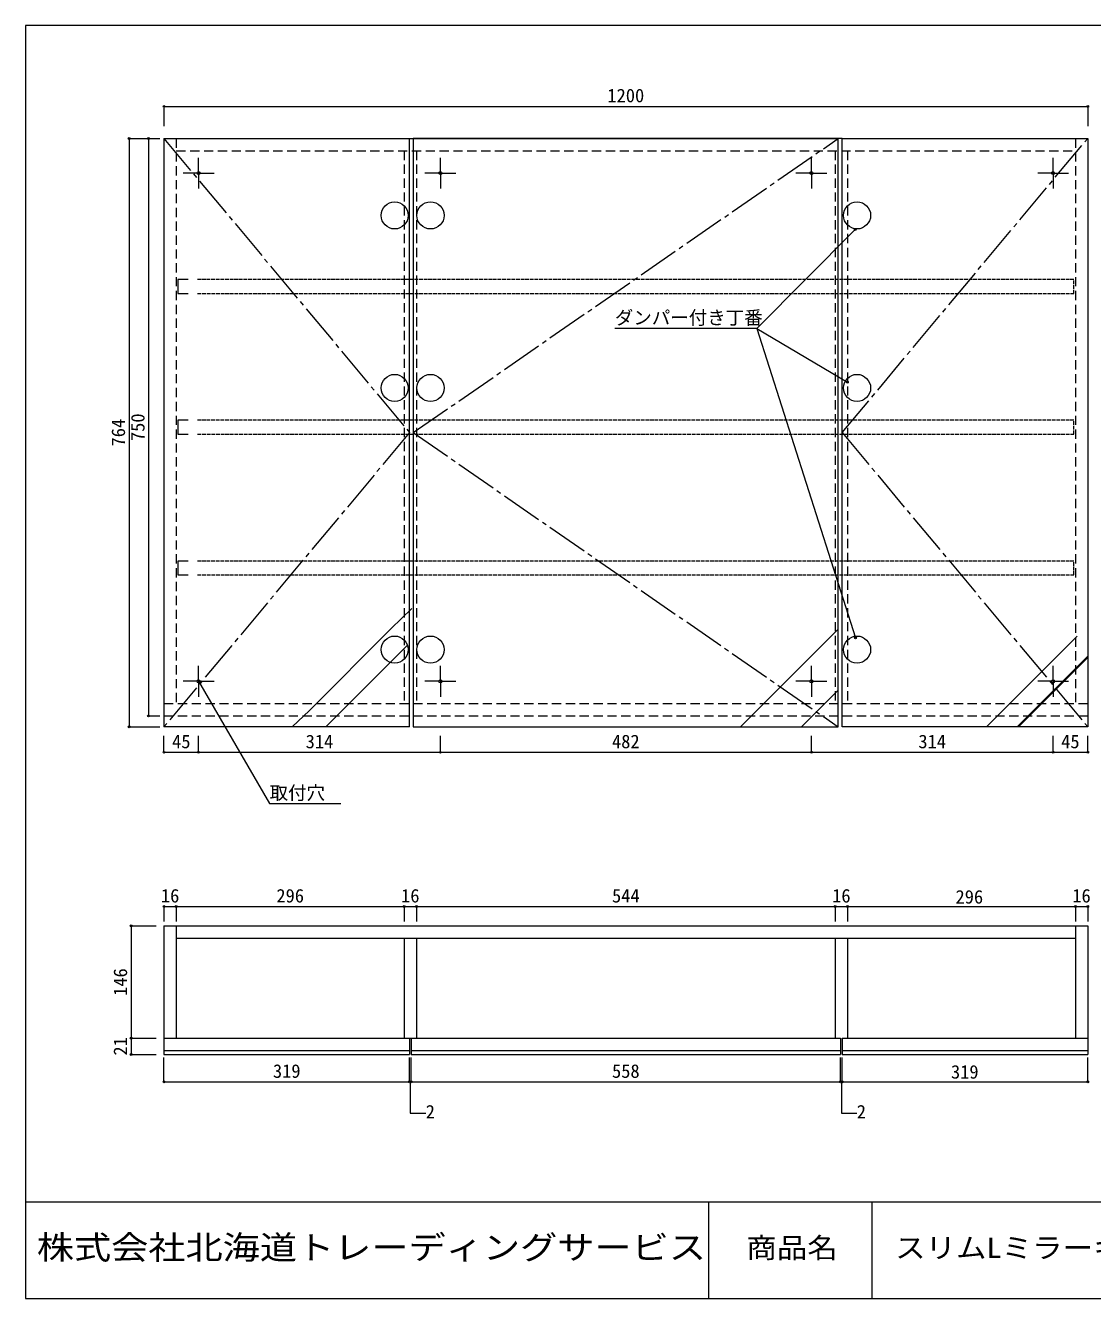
# Model space of a CAD drawing. Units: millimetres at full size, sheet at 1:6. Extents: x -1249 to 1249, y -827 to 827.
# Drawn here: x -1249 to 137, y -827 to 827 of the extents above; entities that cross this region are included whole.
import ezdxf
from ezdxf.enums import TextEntityAlignment as Align

# ---------------------------------------------------------------- set-up
doc = ezdxf.new("R2010")
doc.units = ezdxf.units.MM
doc.header["$LTSCALE"] = 6
doc.header["$PDMODE"] = 32
doc.header["$PDSIZE"] = 2.4
for name, pattern in [('CHAIN2', [12, 9, -1, 1, -1]), ('DASHED2', [3, 2, -1]), ('USER1', [1, 0.8, -0.2])]:
    doc.linetypes.add(name, pattern=pattern)
doc.layers.add('0-0_0', color=7, linetype='Continuous', lineweight=15)
doc.styles.add('ＭＳ ゴシック', font='')
doc.styles.get('ＭＳ ゴシック').set_extended_font_data('MS Gothic')

# ---------------------------------------------------------------- blocks, each defined once
blk = doc.blocks.new('ダンパー付き')
at = {"layer": '0-0_0'}
for q in [(80.37, 192.797), (-232.017, 64.312), (70.113, -5.443), (80.702, -337.416)]:
    blk.add_line((-47.375, 64.312), q, dxfattribs=at)
for p in [(80.37, 192.797), (70.113, -5.443), (80.702, -337.416)]:
    blk.add_point(p, dxfattribs=at)
at = {"layer": '0-0_0', "style": 'ＭＳ ゴシック'}
blk.add_text('ダンパー付き丁番', height=17.6, dxfattribs=at).set_placement((-232.017, 64.312), align=Align.BOTTOM_LEFT)

msp = doc.modelspace()

# ---------------------------------------------------------------- linework, layer by layer
at = {"layer": '0-0_0'}
for p, q in [((-1069.401, 721.45), (130.599, 721.45)), ((-1069.401, 721.45), (-1069.401, 695.687)), ((130.599, 721.45), (130.599, 695.687)), ((-1114.709, 679.733), (-1114.709, -84.267)), ((-1114.709, 679.733), (-1074.808, 679.733)), ((-1089.426, 679.733), (-1089.426, -70.267)), ((-1089.426, 679.733), (-1074.808, 679.733)), ((-1069.401, 679.733), (-1069.401, -84.267)), ((-1069.401, 679.733), (-750.401, 679.733)), ((-750.401, -84.267), (-750.401, 679.733)), ((-750.401, 679.733), (-745.568, 679.733)), ((-745.568, 679.733), (-193.597, 679.733)), ((-188.401, 679.733), (-193.597, 679.733)), ((-188.401, -84.267), (-188.401, 679.733)), ((-188.401, 679.733), (130.599, 679.733)), ((130.599, 679.733), (130.599, -84.267)), ((-1024.401, 634.733), (-1024.401, 654.733)), ((-710.401, 634.733), (-710.401, 654.733)), ((-228.401, 634.733), (-228.401, 654.733)), ((85.599, 634.733), (85.599, 654.733)), ((-1024.401, 634.733), (-1044.401, 634.733)), ((-1024.401, 634.733), (-1004.401, 634.733)), ((-1024.401, 634.733), (-1024.401, 614.733)), ((-710.401, 634.733), (-730.401, 634.733)), ((-710.401, 634.733), (-690.401, 634.733)), ((-710.401, 634.733), (-710.401, 614.733)), ((-228.401, 634.733), (-248.401, 634.733)), ((-228.401, 634.733), (-208.401, 634.733)), ((-228.401, 634.733), (-228.401, 614.733)), ((85.599, 634.733), (65.599, 634.733)), ((85.599, 634.733), (105.599, 634.733)), ((85.599, 634.733), (85.599, 614.733)), ((-320.583, -84.366), (-193.597, 42.62)), ((-0.753, -84.366), (116.773, 33.16)), ((-859.091, -84.366), (-752.845, 22.244)), ((38.907, -84.366), (130.599, 7.326)), ((40.727, -84.366), (130.599, 5.506)), ((-1024.401, -25.267), (-1024.401, -5.267)), ((-710.401, -25.267), (-710.401, -5.267)), ((-228.401, -25.267), (-228.401, -5.267)), ((85.599, -25.267), (85.599, -5.267)), ((-1024.401, -25.267), (-1044.401, -25.267)), ((-1024.401, -25.267), (-1004.401, -25.267)), ((-1024.401, -25.267), (-1024.401, -45.267)), ((-1024.401, -25.267), (-932.251, -184.148)), ((-710.401, -25.267), (-730.401, -25.267)), ((-710.401, -25.267), (-690.401, -25.267)), ((-710.401, -25.267), (-710.401, -45.267)), ((-228.401, -25.267), (-248.401, -25.267)), ((-228.401, -25.267), (-208.401, -25.267)), ((-228.401, -25.267), (-228.401, -45.267)), ((85.599, -25.267), (65.599, -25.267)), ((85.599, -25.267), (105.599, -25.267)), ((85.599, -25.267), (85.599, -45.267)), ((-241.262, -84.366), (-193.597, -36.701)), ((-880.341, -63.189), (-902.911, -84.366)), ((-1089.426, -70.267), (-1074.808, -70.267)), ((-1114.709, -84.267), (-1074.808, -84.267)), ((-750.401, -84.267), (-1069.401, -84.267)), ((-1069.401, -117.454), (-1069.401, -96.142)), ((-1024.401, -117.454), (-1024.401, -96.142)), ((-710.401, -117.454), (-710.401, -96.142)), ((-228.401, -117.454), (-228.401, -96.142)), ((130.599, -84.267), (-188.401, -84.267)), ((85.599, -117.454), (85.599, -96.142)), ((130.599, -117.454), (130.599, -96.142)), ((-1069.401, -117.454), (-1024.401, -117.454)), ((-1024.401, -117.454), (-710.401, -117.454)), ((-710.401, -117.454), (-228.401, -117.454)), ((-228.401, -117.454), (85.599, -117.454)), ((85.599, -117.454), (130.599, -117.454)), ((-932.251, -184.148), (-839.599, -184.148)), ((-1069.401, -317.788), (-1053.401, -317.788)), ((-1069.401, -317.788), (-1069.401, -337.082)), ((-1053.401, -317.788), (-1053.401, -337.082)), ((-1053.401, -317.788), (-757.401, -317.788)), ((-757.401, -317.788), (-757.401, -337.082)), ((-757.401, -317.788), (-741.401, -317.788)), ((-741.401, -317.788), (-741.401, -337.082)), ((-741.401, -317.788), (-197.401, -317.788)), ((-197.401, -317.788), (-197.401, -337.082)), ((-197.401, -317.788), (-181.401, -317.788)), ((-181.401, -317.788), (-181.401, -337.082)), ((-181.401, -317.788), (68.599, -317.788)), ((68.599, -317.788), (114.599, -317.788)), ((114.599, -317.788), (114.599, -337.082)), ((114.599, -317.788), (130.599, -317.788)), ((130.599, -317.788), (130.599, -337.082)), ((-1112.035, -342.82), (-1112.035, -488.82)), ((-1112.035, -342.82), (-1079.475, -342.82)), ((-1069.401, -342.82), (-1069.401, -509.82)), ((-1069.401, -342.82), (130.599, -342.82)), ((-1053.401, -342.82), (-1053.401, -488.82)), ((114.599, -342.82), (114.599, -488.82)), ((130.599, -342.82), (130.599, -509.82)), ((-1053.401, -358.82), (68.599, -358.82)), ((-757.401, -358.82), (-757.401, -488.82)), ((-741.401, -358.82), (-741.401, -488.82)), ((-197.401, -358.82), (-197.401, -488.82)), ((-181.401, -358.82), (-181.401, -488.82)), ((68.599, -358.82), (114.599, -358.82)), ((-1112.035, -488.82), (-1079.475, -488.82)), ((-1112.035, -488.82), (-1112.035, -509.82)), ((-1069.401, -488.82), (-796.401, -488.82)), ((-796.401, -488.82), (-750.401, -488.82)), ((-757.401, -488.82), (-741.401, -488.82)), ((-750.401, -488.82), (-750.401, -509.82)), ((-748.401, -488.82), (-748.401, -509.82)), ((-748.401, -488.82), (-398.401, -488.82)), ((-398.401, -488.82), (-190.401, -488.82)), ((-190.401, -488.82), (-190.401, -509.82)), ((-188.401, -488.82), (84.599, -488.82)), ((84.599, -488.82), (130.599, -488.82)), ((-1112.035, -509.82), (-1079.475, -509.82)), ((-1069.401, -504.82), (-796.401, -504.82)), ((-1069.401, -509.82), (-796.401, -509.82)), ((-796.401, -504.82), (-750.401, -504.82)), ((-796.401, -509.82), (-750.401, -509.82)), ((-748.401, -504.82), (-398.401, -504.82)), ((-748.401, -509.82), (-398.401, -509.82)), ((-398.401, -504.82), (-190.401, -504.82)), ((-398.401, -509.82), (-190.401, -509.82)), ((-188.401, -504.82), (84.599, -504.82)), ((84.599, -504.82), (130.599, -504.82)), ((84.599, -509.82), (130.599, -509.82)), ((-1069.401, -545.498), (-1069.401, -513.85)), ((-750.401, -545.498), (-750.401, -513.85)), ((-748.401, -545.498), (-748.401, -513.85)), ((-190.401, -545.498), (-190.401, -513.85)), ((-188.401, -545.498), (-188.401, -513.85)), ((130.599, -545.498), (130.599, -513.85)), ((-1069.401, -545.498), (-750.401, -545.498)), ((-750.401, -545.498), (-748.401, -545.498)), ((-749.401, -545.498), (-749.401, -586.299)), ((-748.401, -545.498), (-190.401, -545.498)), ((-190.401, -545.498), (-188.401, -545.498)), ((-189.401, -545.498), (-189.401, -586.299)), ((-188.401, -545.498), (84.599, -545.498)), ((84.599, -545.498), (130.599, -545.498)), ((-749.401, -586.299), (-729.401, -586.299)), ((-189.401, -586.299), (-169.401, -586.299)), ((-149.768, -701.329), (-149.768, -826.86))]:
    msp.add_line(p, q, dxfattribs=at)
at = {"layer": '0-0_0', "linetype": 'DASHED2'}
for p, q in [((-1053.401, 679.733), (-1053.401, -54.267)), ((114.599, 679.733), (114.599, -54.267)), ((-1053.401, 663.733), (114.599, 663.733)), ((-757.401, 663.733), (-757.401, -54.267)), ((-741.401, 663.733), (-741.401, -54.267)), ((-197.401, 663.733), (-197.401, -54.267)), ((-181.401, 663.733), (-181.401, -54.267)), ((-1069.401, -54.267), (130.599, -54.267)), ((-1069.401, -70.267), (130.599, -70.267))]:
    msp.add_line(p, q, dxfattribs=at)
at = {"layer": '0-0_0', "linetype": 'CHAIN2'}
for p, q in [((-745.568, 297.733), (-193.597, 679.733)), ((-188.401, 297.733), (130.599, 679.733)), ((-745.568, 297.733), (-193.597, -84.366)), ((-188.401, 297.733), (130.599, -84.267))]:
    msp.add_line(p, q, dxfattribs=at)
at = {"layer": '0-0_0', "lineweight": 18}
for p, q in [((-1249.379, -701.329), (1248.863, -701.329)), ((-361.932, -701.329), (-361.932, -826.86))]:
    msp.add_line(p, q, dxfattribs=at)
msp.add_lwpolyline([(-1249.379, -826.86), (1248.863, -826.86), (1248.863, 826.506), (-1249.379, 826.506)], close=True, dxfattribs=at)
at = {"layer": '0-0_0', "linetype": 'CHAIN2'}
msp.add_lwpolyline([(-1069.401, 679.733), (-750.401, 297.733), (-1069.401, -84.267)], dxfattribs=at)
at = {"layer": '0-0_0'}
msp.add_lwpolyline([(-745.568, -84.366), (-193.597, -84.366), (-193.597, 679.733), (-745.568, 679.733)], close=True, dxfattribs=at)
for points in [[(-1038.109, 496.713), (-1051.572, 496.713), (-1051.572, 478.52), (-1038.109, 478.52)], [(-1038.109, 313.693), (-1051.572, 313.693), (-1051.572, 295.864), (-1038.109, 295.864)], [(-1038.109, 130.673), (-1051.572, 130.673), (-1051.572, 112.844), (-1038.109, 112.844)], [(-880.341, -63.189), (-774.095, 43.421), (-747.387, 69.283)], [(-188.401, -488.82), (-188.401, -509.82), (84.599, -509.82)]]:
    msp.add_lwpolyline(points, dxfattribs=at)
at = {"layer": '0-0_0', "linetype": 'USER1'}
for points in [[(-1025.738, 478.52), (112.77, 478.52), (112.77, 496.713), (-1025.738, 496.713)], [(-1025.738, 295.864), (112.77, 295.864), (112.77, 313.693), (-1025.738, 313.693)], [(-1025.738, 112.844), (112.77, 112.844), (112.77, 130.673), (-1025.738, 130.673)]]:
    msp.add_lwpolyline(points, dxfattribs=at)
at = {"layer": '0-0_0'}
for centre, radius in [((-1024.401, 634.733), 2), ((-710.401, 634.733), 2), ((-228.401, 634.733), 2), ((85.599, 634.733), 2), ((-769.765, 579.855), 17.647), ((-723.191, 579.855), 17.647), ((-169.037, 579.855), 17.647), ((-769.765, 355.719), 17.647), ((-723.191, 355.719), 17.647), ((-169.037, 355.719), 17.647), ((-769.765, 15.876), 17.647), ((-723.191, 15.876), 17.647), ((-169.037, 15.876), 17.647), ((-1024.401, -25.267), 2), ((-710.401, -25.267), 2), ((-228.401, -25.267), 2), ((85.599, -25.267), 2)]:
    msp.add_circle(centre, radius, dxfattribs=at)
for p in [(-1069.401, 721.45), (130.599, 721.45), (-1114.709, 679.733), (-1089.426, 679.733), (-1089.426, -70.267), (-1114.709, -84.267), (-1069.401, -117.454), (-1024.401, -117.454), (-710.401, -117.454), (-228.401, -117.454), (85.599, -117.454), (130.599, -117.454), (-1069.401, -317.788), (-1053.401, -317.788), (-757.401, -317.788), (-741.401, -317.788), (-197.401, -317.788), (-181.401, -317.788), (114.599, -317.788), (130.599, -317.788), (-1112.035, -342.82), (-1112.035, -488.82), (-1112.035, -509.82), (-1069.401, -545.498), (-750.401, -545.498), (-748.401, -545.498), (-190.401, -545.498), (-188.401, -545.498), (130.599, -545.498)]:
    msp.add_point(p, dxfattribs=at)

# ---------------------------------------------------------------- block references
msp.add_blockref('ダンパー付き', (-251.689, 368.678), dxfattribs=at)

# ---------------------------------------------------------------- texts
at = {"layer": '0-0_0', "style": 'ＭＳ ゴシック'}
for s, p in [('1200', (-493.401, 721.45)), ('45', (-1058.901, -117.454)), ('314', (-885.401, -117.454)), ('482', (-487.401, -117.454)), ('314', (-89.401, -117.454)), ('45', (96.099, -117.454)), ('取付穴', (-932.251, -184.148)), ('16', (-1073.401, -317.788)), ('296', (-923.401, -317.788)), ('16', (-761.401, -317.788)), ('544', (-487.401, -317.788)), ('16', (-201.401, -317.788)), ('296', (-41.149, -319.21)), ('16', (110.599, -317.788)), ('319', (-927.901, -545.498)), ('558', (-487.401, -545.498)), ('319', (-47.069, -546.535)), ('2', (-729.401, -598.299)), ('2', (-169.401, -598.299))]:
    msp.add_text(s, height=17.6, dxfattribs=at).set_placement(p, align=Align.BOTTOM_LEFT)
for s, p in [('764', (-1114.709, 279.733)), ('750', (-1089.426, 286.733)), ('146', (-1112.035, -433.82)), ('21', (-1112.035, -511.32))]:
    msp.add_text(s, height=17.6, rotation=90, dxfattribs=at).set_placement(p, align=Align.BOTTOM_LEFT)
at = {"layer": '0-0_0', "color": 2, "style": 'ＭＳ ゴシック', "width": 1.15}
msp.add_text('株式会社北海道トレーディングサービス', height=30.79, dxfattribs=at).set_placement((-1234.655, -785.095), align=Align.BOTTOM_LEFT)
at = {"layer": '0-0_0', "color": 3, "style": 'ＭＳ ゴシック', "width": 1.1}
for s, p in [('商品名', (-312.85, -782.095)), ('スリムLミラーキャビネット', (-119.689, -782.095))]:
    msp.add_text(s, height=26.39, dxfattribs=at).set_placement(p, align=Align.BOTTOM_LEFT)

doc.saveas('drawing.dxf')
